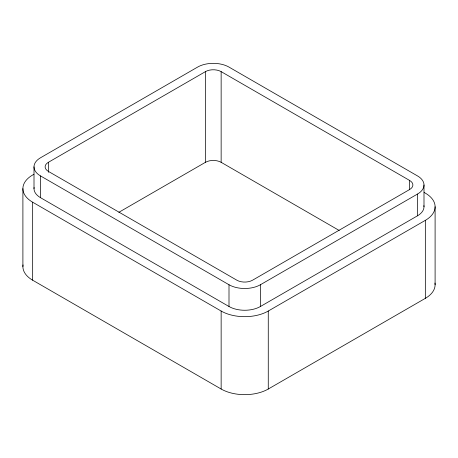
<?xml version="1.0" encoding="UTF-8"?>
<svg xmlns="http://www.w3.org/2000/svg" width="458" height="458" viewBox="0 0 458 458"><rect width="100%" height="100%" fill="white"/><g stroke="black" fill="none" stroke-linecap="round" stroke-linejoin="round"><path stroke-width="0.69" d="M48.365 172.311L48.365 162.315L205.442 71.631A11.106 6.412 0 0 1 221.145 71.631L409.635 180.452L409.635 189.732M33.898 174.298L32.661 175.008A33.32 19.236 0 0 0 32.661 202.213L32.661 280.204L221.145 389.025A33.32 19.236 0 0 0 268.268 389.025L425.339 298.341A33.32 19.236 0 0 0 434.974 283.061M118.862 212.3L205.442 162.315A11.106 6.412 0 0 1 221.145 162.315L339.183 230.46M40.51 175.918L229 284.739A22.213 12.824 0 0 0 260.413 284.739L417.49 194.055A22.213 12.824 0 0 0 417.49 175.918L229 67.097A22.213 12.824 0 0 0 197.587 67.097L40.51 157.781A22.213 12.824 0 0 0 40.51 175.918L40.51 197.679L229 306.505A22.213 12.824 0 0 0 260.413 306.505L417.49 215.815A22.213 12.824 0 0 0 423.908 205.631M32.661 202.213L221.145 311.039A33.32 19.236 0 0 0 268.268 311.039L425.339 220.35A33.32 19.236 0 0 0 425.339 193.144L424.102 192.434M435.1 206.747L435.1 284.739M425.339 220.35L425.339 298.341M423.994 184.986L423.994 206.747M417.49 194.055L417.49 215.815M268.268 311.039L268.268 389.025M260.413 284.739L260.413 306.505M229 284.739L229 306.505M221.145 71.631L221.145 162.315M221.145 311.039L221.145 389.025M205.442 71.631L205.442 162.315M34.007 166.849L34.007 188.61M22.9 188.61L22.9 266.602M32.661 280.204A33.32 19.236 0 0 1 23.026 264.924M409.635 180.452A11.106 6.412 0 0 1 409.635 189.52L252.558 280.204A11.106 6.412 0 0 1 236.855 280.204L48.365 171.384A11.106 6.412 0 0 1 48.365 162.315M40.51 197.679A22.213 12.824 0 0 1 34.092 187.494"/></g></svg>
